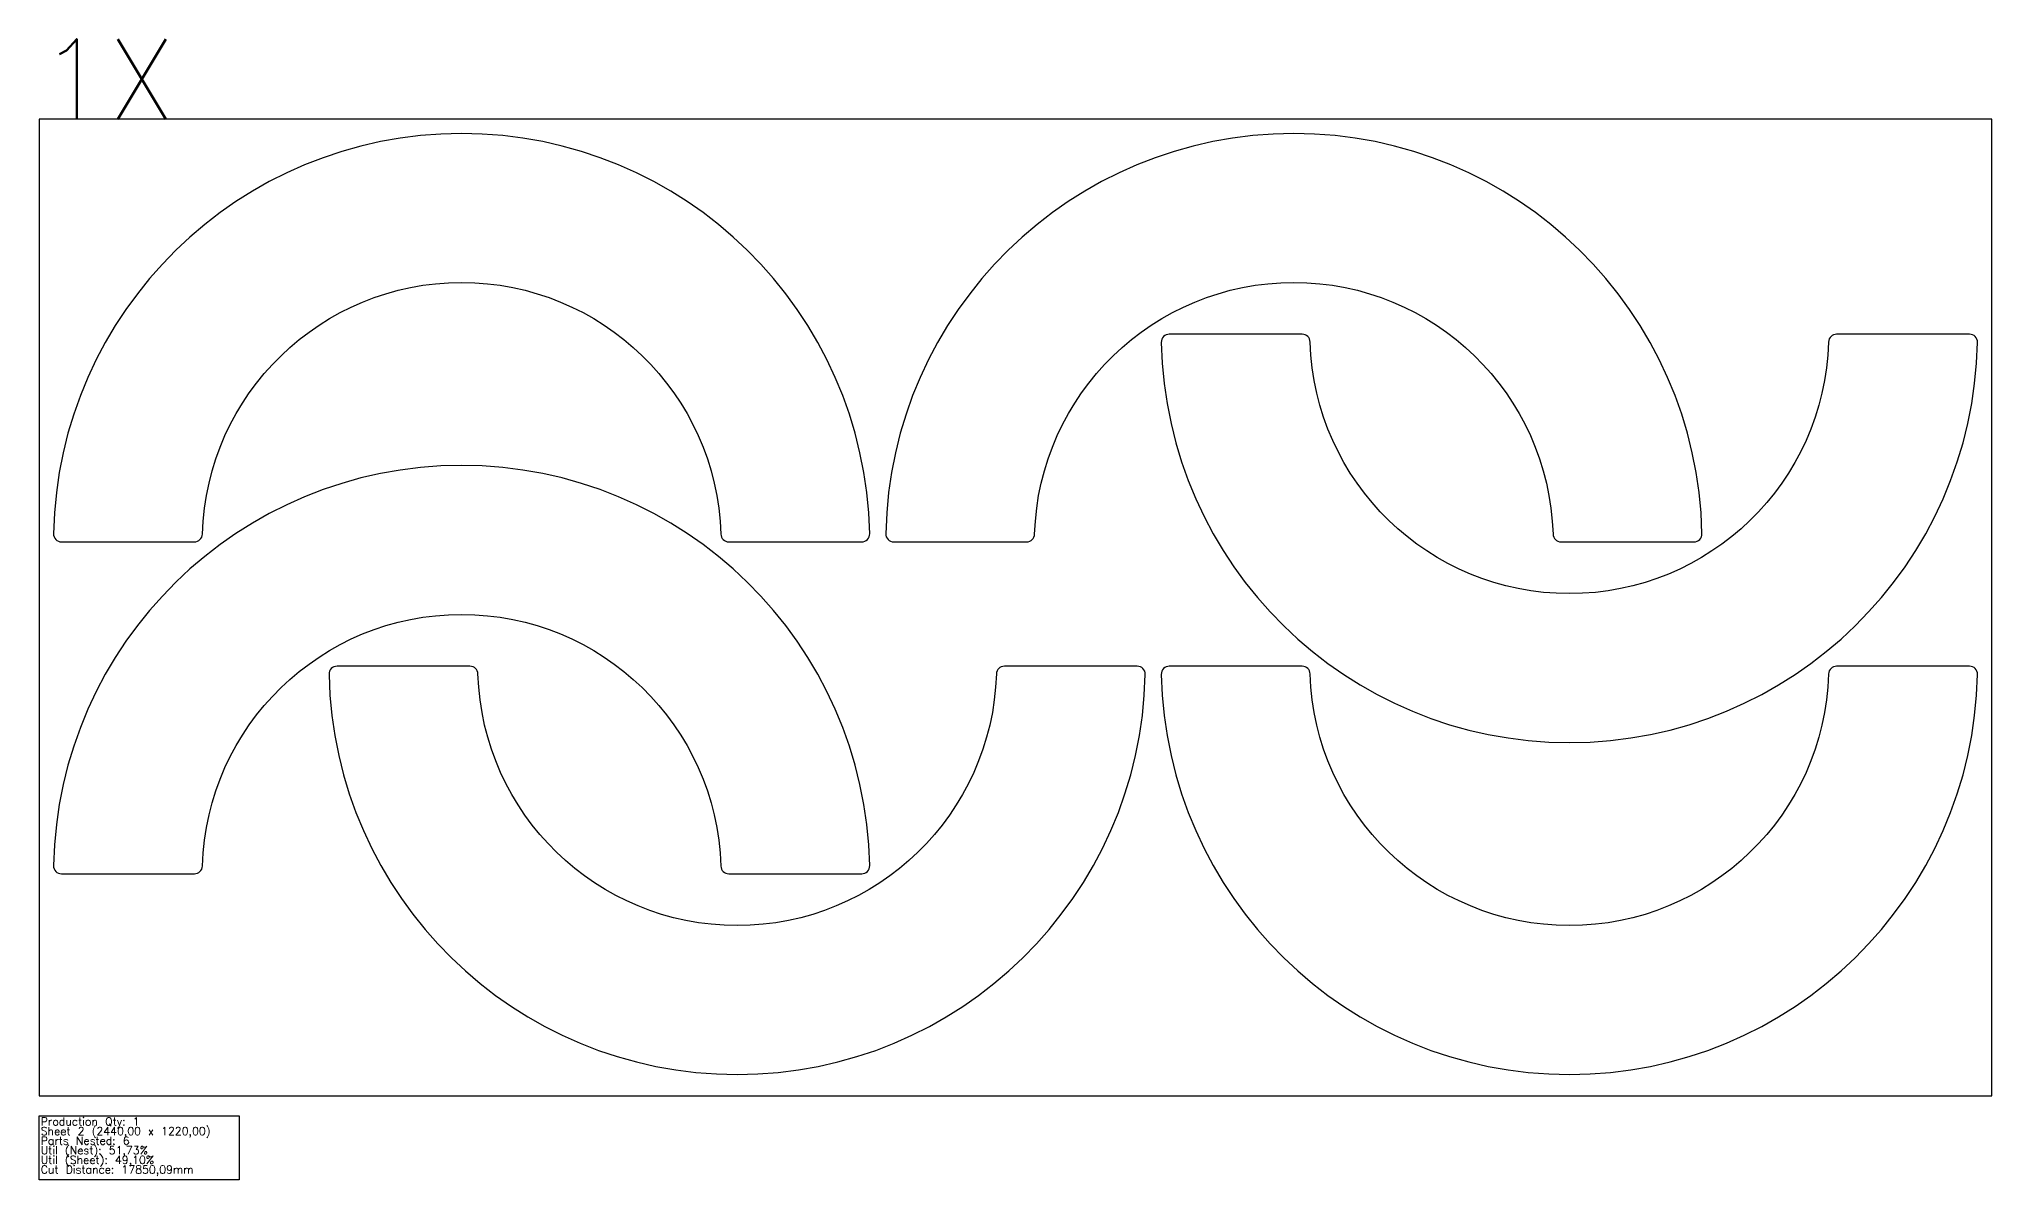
# Model space of a CAD drawing. Header units: millimetres. Extents: x 0 to 12688, y -105 to 1412.
# Drawn here: x 2562 to 5002, y -105 to 1320 of the extents above; entities that cross this region are included whole.
import ezdxf

# ---------------------------------------------------------------- set-up
doc = ezdxf.new("R2010")
doc.units = ezdxf.units.MM
for name, color, linetype in [('--NestedParts--', 7, 'Continuous'), ('sheet', 24, 'Continuous'), ('Stats', 7, 'Continuous')]:
    doc.layers.add(name, color=color, linetype=linetype)
doc.styles.get("Standard").update_dxf_attribs({"font": 'txt.shx'})

msp = doc.modelspace()

# ---------------------------------------------------------------- linework, layer by layer
at = {"layer": '--NestedParts--', "color": 7}
for points in [[(2756.1, 692, 0.40547), (2766.1, 701.7, -0.970495), (3413.8, 701.7, 0.40547), (3423.8, 692), (3589.8, 692, 0.420084), (3599.8, 702.2, 0.980196), (2580, 702.2, 0.420084), (2590, 692)], [(3795.9, 692, 0.40547), (3805.9, 701.7, -0.970495), (4453.6, 701.7, 0.40547), (4463.6, 692), (4629.7, 692, 0.420084), (4639.7, 702.2, 0.980196), (3619.9, 702.2, 0.420084), (3629.9, 692)], [(4807.9, 951.3, 0.40547), (4797.9, 941.6, -0.970495), (4150.2, 941.6, 0.40547), (4140.2, 951.3), (3974.2, 951.3, 0.420084), (3964.2, 941.1, 0.980196), (4984, 941.1, 0.420084), (4974, 951.3)], [(2756.1, 277.4, 0.40547), (2766.1, 287.1, -0.970495), (3413.8, 287.1, 0.40547), (3423.8, 277.4), (3589.8, 277.4, 0.420084), (3599.8, 287.6, 0.980196), (2580, 287.6, 0.420084), (2590, 277.4)], [(3768.1, 536.7, 0.40547), (3758.1, 527, -0.970495), (3110.4, 527, 0.40547), (3100.4, 536.7), (2934.3, 536.7, 0.420084), (2924.3, 526.5, 0.980196), (3944.1, 526.5, 0.420084), (3934.1, 536.7)], [(4807.9, 536.7, 0.40547), (4797.9, 527, -0.970495), (4150.2, 527, 0.40547), (4140.2, 536.7), (3974.2, 536.7, 0.420084), (3964.2, 526.5, 0.980196), (4984, 526.5, 0.420084), (4974, 536.7)]]:
    msp.add_lwpolyline(points, format="xyb", close=True, dxfattribs=at)
at = {"layer": 'sheet', "color": 7}
msp.add_lwpolyline([(2562, 0), (5002, 0), (5002, 1220), (2562, 1220)], close=True, dxfattribs=at)
at = {"layer": 'Stats', "color": 151}
msp.add_lwpolyline([(2562, -25), (2812, -25), (2812, -105), (2562, -105), (2562, -25)], close=True, dxfattribs=at)

# ---------------------------------------------------------------- texts
at = {"insert": (2562, 1320), "char_height": 100, "attachment_point": 1}
msp.add_mtext_dynamic_manual_height_columns('1X', width=438.546, gutter_width=1, heights=[0], dxfattribs=at)
at = {"layer": 'Stats', "color": 60}
for s, p in [('Sheet 2 (2440,00 x 1220,00)', (2564, -49)), ('Production Qty: 1', (2564, -37)), ('Parts Nested: 6', (2564, -61)), ('Util (Nest): 51,73%', (2564, -73)), ('Util (Sheet): 49,10%', (2564, -85)), ('Cut Distance: 17850,09mm', (2564, -97))]:
    msp.add_text(s, height=10, dxfattribs=at).set_placement(p)

doc.saveas('drawing.dxf')
